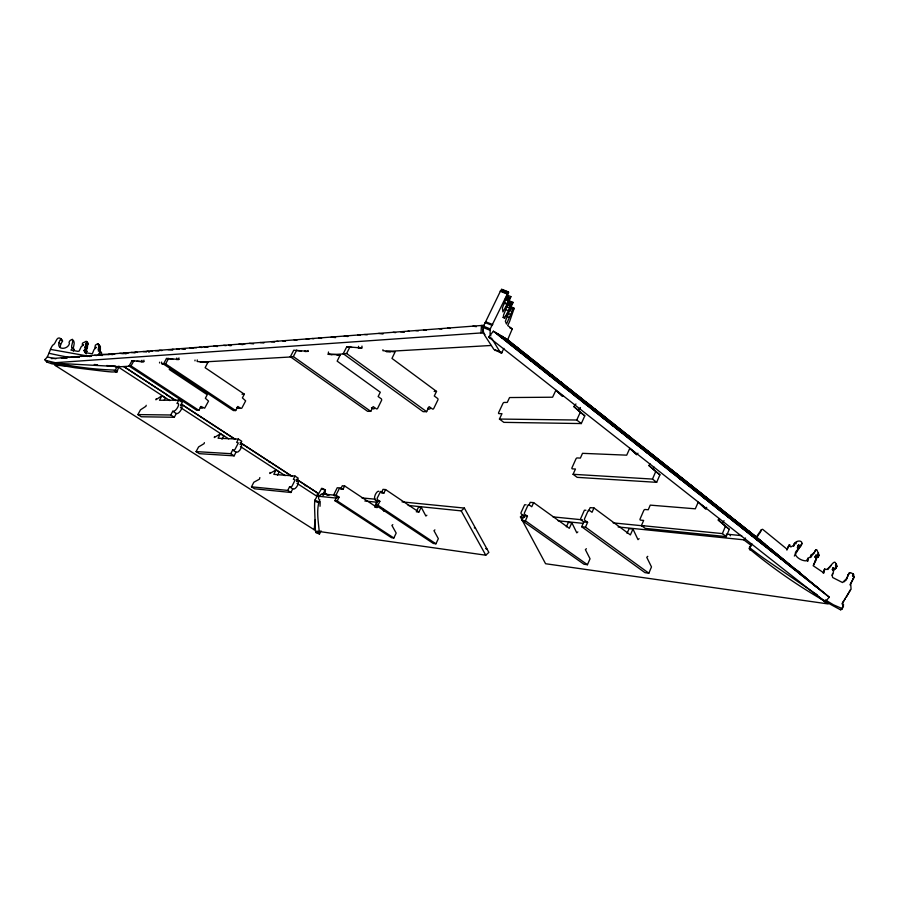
<?xml version="1.0" encoding="UTF-8"?>
<svg xmlns="http://www.w3.org/2000/svg" width="899" height="899" viewBox="0 0 899 899"><rect width="100%" height="100%" fill="white"/><g stroke="black" fill="none" stroke-linecap="round" stroke-linejoin="round"><path stroke-width="1.35" d="M797.312 547.761L798.492 545.12L799.312 545.727L798.413 549.177L799.11 547.435C807.482 539.703 794.177 538.602 793.525 546.221M86.259 353.936L85.675 352.363L86.821 351.531L86.416 348.834L87.282 348.34L87.54 346.463L85.899 343.935L86.81 341.777L86.113 341.373L82.472 343.16L82.315 344.98L83.686 344.856L81.247 346.632L79.112 351.149L77.831 351.34L70.909 350.093L72.684 348.003L71.763 347.497L71.628 346.093L72.561 342.227A3.922 3.326 -35.7 0 0 72.65 341.508C73.212 337.226 67.537 341.609 69.425 343.519C67.841 350.419 53.412 350.745 60.885 338.698C56.188 335.394 56.221 344.002 52.636 345.227C49.4 349.767 49.108 356.071 44.95 359.533L46.86 362.027L51.681 363.769L75.123 367.77L104.329 371.265A241.449 199.713 -27.2 0 0 111.779 371.961L117.05 371.894L118.949 366.073M86.821 351.531C83.292 348.778 86.068 346.89 85.899 343.935M99.654 351.925L100.441 349.318L98.721 347.16L98.957 344.879L97.631 343.856L95.406 345.07L94.811 348.003L96.339 347.306L93.979 349.722L92.316 353.779L84.843 352.633L84.135 350.543L85.281 349.711M73.313 351.104L74.257 349.509L73.28 348.655M98.721 347.16L98.384 351.161L100.171 350.88L101.475 353.633A18.722 15.991 -35.5 0 1 100.879 354.824M325.101 494.248L325.404 489.82L321.786 488.236L314.875 500.159L314.605 503.159A217.682 46.523 -67.9 0 0 314.56 506.901L315.425 531.051L315.965 532.556L319.448 534.096L320.977 530.77M832.924 570.236C835.036 570.056 838.531 565.808 835.755 563.561C834.328 557.65 827.889 572.438 824.832 569.033L823.147 573.09M320.022 506.283L320.19 501.372M319.763 499.541C315.796 510.194 318.696 522.993 319.448 534.096M810.516 557.549L811.235 554.998L814.213 552.559M328.472 352.003L328.371 353.846L340.17 355.026L337.159 361.14L380.299 392.211L378.142 396.549L381.434 398.931L381.727 400.033L377.602 408.404A1.225 1.023 -89.9 0 1 376.232 408.742L373.152 406.562L370.759 411.36L367.612 411.337L290.355 356.746L293.759 350.205L308.042 351.363L308.11 350.475M382.952 349.7L382.895 350.666L395.099 351.936L391.975 358.42L436.521 391.391L434.284 395.998L437.555 398.414A1.135 0.921 89.8 0 1 437.914 399.886L433.711 408.551A1.304 1.056 -89.7 0 1 432.295 408.91L429.126 406.595L426.643 411.686L423.103 411.663L343.227 353.712L346.767 346.767L361.836 347.992L361.982 346.093M159.572 362.96L159.606 362.207M161.64 362.083L161.562 363.578L165.427 363.926M194.982 360.859L195.027 360.061M197.263 359.926L197.173 361.499L207.838 362.477L205.129 367.702L244.337 394.178L242.382 397.897L245.652 400.875L241.797 408.191L240.808 408.404L237.875 406.46L235.707 410.562L233.403 410.551L163.438 364.05L166.495 358.476L178.834 359.443L178.946 357.926M323.494 495.304L323.629 492.978M506.081 297.187C512.756 295.805 507.036 307.593 503.833 302.581M318.572 499.069L318.74 496.282L321.64 493.888L335.507 495.27M480.987 332.945L481.482 325.483L483.977 325.843L483.448 325.337L51.367 358.6M484.932 334.574L482.954 332.81L483.201 329.079M507.238 340.732L512.295 328.843L507.677 325.55L508.171 324.55A30.937 4.877 -68.1 0 0 509.576 321.561L514.082 308.559L510.801 307.155M846.105 579.945L848.948 573.27L850.859 572.798L853.398 574.045L854.05 577.169L850.735 583.833L851.05 589.16L842.565 602.645L843.509 606.038L841.689 609.421L840.486 609.769C808.246 592.801 776.938 571.798 749.024 548.559L751.778 543.558M846.24 579.776L848.948 573.27M100.295 346.643L100.216 348.992M358.566 346.317L358.431 348.205L361.836 347.992M305.031 351.307L305.076 350.666M136.906 361.241L141.806 361.758L141.918 360.308M141.806 361.758L143.806 361.634L143.919 360.184M176.743 358.06L176.631 359.578L178.834 359.443M509.868 308.042L513.172 309.346L506.283 306.716M55.996 363.207L55.176 365.421L314.245 529.781L315.043 520.027M317.448 495.843L317.673 493.057L296.535 479.257M814.314 552.379L815.798 549.727L816.944 549.952L819.101 555.256L817.865 555.312L816.281 558.751L815.629 555.571L816.337 555.324L816.91 556.998L813.179 565.729L823.934 572.978L824.439 569.337M60.233 347.52L60.649 344.362L62.548 341.114L60.862 339.564M509.632 308.042L512.318 302.963L507.868 301.266M325.562 493.967L329.056 495.158M794.278 543.951L793.929 545.154L791.266 546.749L790.435 546.783L789.592 544.749L788.681 545.772A27.161 24.734 19.1 0 0 787.535 548.39L787.221 549.334L762.566 529.253L761.329 529.781L755.913 537.591M794.345 556.054L797.975 549.772L798.233 545.311M797.289 551.514L797.256 550.042M816.91 556.998L816.281 558.751M514.093 308.458L513.172 309.346M314.245 529.781L314.695 527.623M832.002 575.236L832.643 573.483M270.048 472.458L269.812 473.492L276.004 469.975L279.128 471.997L277.488 475.279M798.436 548.233L799.312 545.727M816.258 559.571L813.561 565.168M259.845 477.583L259.463 479.156L253.855 482.235L251.484 486.82L254.597 488.798L290.928 492.483L292.748 488.887C295.906 490.674 300.749 480.718 297.041 481.448M800.874 545.199L798.413 549.177M801.324 545.3L800.177 546.952M214.569 436.532L214.299 437.555L220.401 433.79L223.682 435.925L221.963 439.263M507.497 295.277L510.89 296.614L503.462 315.324L504.406 318.291L510.317 307.256L514.082 308.559M509.812 310.076L505.35 321.28L506.474 324.022L513.149 309.065M757.318 538.759L785.355 560.987M204.376 442.634L204.095 443.634L198.578 446.938L196.094 451.601L199.364 453.68L234.122 455.849L236.032 452.197C239.258 453.399 242.876 445.612 241.303 444.634M46.86 362.027L46.793 360.623M749.89 550.019L750.384 548.289L749.519 546.817M87.428 345.767L88.338 343.62L86.113 341.373M156.224 398.74L155.909 399.774L161.921 395.74L165.371 397.987L164.157 400.246M842.621 607.578L841.689 609.421M503.912 348.374L501.518 353.161L493.911 349.464L484.763 335.406L483.168 330.989L482.909 327.405L500.631 290.725L507.632 293.434L508.665 292.344L502.395 307.952L502.934 311.919L507.665 303.289L507.238 303.918M760.79 531.579L761.329 529.781M850.488 589.62L846.42 596.947M490.82 335.945L490.067 333.754L490.247 328.899L507.632 293.434M146.211 405.292L145.896 406.292L140.48 409.832L137.884 414.585L141.312 416.765L174.282 417.271L176.294 413.551C179.452 414.754 184.891 404.404 180.474 405.786L182.295 402.415L178.777 400.111L159.494 400.269L161.921 395.74M811.235 554.998L811.628 556.301L807.875 558.324L807.145 560.032L807.83 561.358M508.452 300.524L512.924 302.322L509.89 309.885M45.22 360.241C67.964 366.196 92.159 369.455 115.589 370.118L116.488 367.388M832.968 570.55L833.811 568.876L833.317 567.786L833.474 571.82L832.227 575.742L832.676 577.529L842.498 582.518L847.128 578.136M786.883 550.132A27.06 24.644 19.2 0 1 788.03 547.525L789.142 545.03M789.592 544.749L788.49 546.783M854.05 577.169L849.926 584.867M793.603 545.715L794.424 543.715M794.401 544.693L795.076 542.94M795.896 543.85L796.57 542.086M797.548 547.064L798.492 545.12M797.806 546.873L798.84 545.12M798.615 547.48L799.189 545.277M801.335 545.154L802.032 543.389M706.681 507.351L705.378 508.834L698.186 502.204L695.309 508.812L650.247 505.126L648.246 509.755L644.864 509.486L643.931 510.126L640.066 519.015A1.281 0.82 -51.9 0 0 640.515 520.128L643.65 520.431L641.436 525.555L722.391 533.601L725.414 526.297L718.234 520.004L719.492 518.543M641.436 525.555L645.235 528.398L726.257 536.613L729.269 529.32L718.234 520.004M817.09 557.032L818.247 557.166L818.101 556.155M581.687 526.735L585.474 527.129L587.598 522.319L583.811 521.937L581.687 526.735L644.965 572.652L648.831 573.191L651.494 566.932L646.763 557.324L647.774 556.335M807.167 560.358L807.875 558.324M636.807 454.332L629.772 448.376L626.704 455.164L582.507 453.332L580.372 458.085L577.192 457.939A1.157 0.674 -52.1 0 0 576.001 458.827L571.978 467.75A1.326 0.787 -52.3 0 0 572.382 468.862L575.45 469.031L573.079 474.29L577.158 477.347L656.663 482.336L659.9 474.841L648.887 465.513L650.179 463.974M573.079 474.29L652.483 479.077L655.731 471.57L648.887 465.513M810.392 557.436L811.494 554.807M815.798 549.727L813.809 553.559M521.982 520.431L525.376 520.791L527.455 516.24L524.05 515.891L521.982 520.431L583.957 564.235L587.44 564.718L590.047 558.785L585.395 549.649L586.384 548.716M588.71 510.868L590.16 507.62L593.958 507.946L630.368 534.905L632.975 529.05L629.131 528.657L627.041 533.321M593.958 507.946L592.036 512.295L589.115 510.16L588.283 510.418L584.541 518.79A1.202 0.91 -85.1 0 0 584.889 520.341L587.598 522.319M814.865 557.29L815.82 555.267M815.056 556.987L816.067 555.189M816.135 558.717L815.573 557.043L816.337 555.324M817.764 554.537L818.539 552.806M817.787 557.313L818.562 555.593M818.247 557.166L819.101 555.256M562.976 395.515L562.302 396.313L555.897 390.233L552.593 397.212L509.564 397.549L507.261 402.426L504.17 402.437A1.202 0.641 -52.5 0 0 502.968 403.381L498.653 412.54A1.382 0.73 -52.7 0 0 499.001 413.641L501.979 413.664L499.428 419.058L576.765 420.024L580.271 412.304L573.832 406.539L575.944 403.977M499.428 419.058L503.833 422.361L581.305 423.564L584.788 415.844L573.832 406.539M528.826 505.407L530.23 502.327L533.646 502.631L569.303 528.309L571.854 522.757L568.382 522.398L566.348 526.825M533.646 502.631L531.77 506.755L528.927 504.721L528.106 504.957L524.454 512.88A1.146 0.888 -84.9 0 0 524.802 514.352L527.455 516.24M500.732 290.714L501.777 289.635M375.422 504.957L377.962 505.227L379.872 501.305L377.322 501.046L375.422 504.957L433.296 543.446L435.925 543.805L438.341 538.67L433.97 530.691L434.891 529.893M824.832 569.033L823.641 571.011M334.9 500.687L337.237 500.934L339.103 497.181L336.765 496.945L334.9 500.687L391.425 537.658L393.829 537.995L396.189 533.085L391.908 525.432L392.807 524.668M381.884 491.708L383.03 489.348L385.592 489.573L418.867 512.048L421.238 507.25L418.619 506.98L416.844 510.565M381.311 492.888L383.862 493.124L385.592 489.573M835.879 568.46L835.665 566.842M344.665 485.966L342.317 485.752L340.642 489.146L342.98 489.359L344.665 485.966L377.142 507.53L378.299 505.238M832.193 569.595L833.025 567.921M833.317 567.786L832.485 569.46L833.564 567.865M832.89 569.809L833.721 568.134M833.148 570.595L836.913 566.505M835.463 565.707L836.306 564.01M276.004 469.975L273.813 474.346L295.018 476.077L298.187 478.156L296.603 481.414M325.022 494.09L327.933 495.001M834.946 568.853L835.789 567.168M375.332 506.137L377.063 502.71M835.991 567.606L836.834 565.921M251.484 486.82L287.736 490.416L289.557 486.831L291.209 486.977L292.04 486.134L295.13 480.01L293.366 479.336L295.018 476.077M343.227 353.712L346.598 353.509L350.149 346.542M220.401 433.79L218.097 438.24L238.404 439.083L241.741 441.263L240.011 444.578M290.355 356.746L293.344 356.577L296.76 350.014M196.094 451.601L230.762 453.68L232.672 450.028L234.257 450.107L235.088 449.23L238.336 442.993L236.673 442.398L238.404 439.083M170.304 367.489L169.259 369.478L207.253 394.717L205.365 398.268L208.534 401.1L204.669 408.202L200.994 406.438L198.893 410.349L196.802 410.337L129.063 366.028L132.007 360.713L143.806 361.634M137.884 414.585L170.743 414.99L172.754 411.259C175.889 412.45 181.418 402.078 176.957 403.494L178.777 400.111M849.746 572.82L848.049 574.922M239.696 407.854L238.673 408.461L236.909 407.359M163.438 364.05L165.607 363.926L168.675 358.33M129.063 366.028L131.029 365.915L133.985 360.589M202.904 407.764L201.904 408.337L200.196 407.292M852.477 575.708L853.398 574.045M852.679 576.214L853.601 574.551M853.129 578.821L853.994 576.585M322.314 495.034L325.404 489.82M840.486 609.769L842.577 607.881M842.7 606.151L843.588 604.6M315.965 532.556L316.56 531.725M827.889 569.573L828.26 568.955M797.975 549.772C789.513 554.717 803.526 563.167 808.167 560.212L807.898 558.661M844.768 599.611L845.251 598.835M844.195 600.521L841.914 603.881M509.542 298.603L510.89 296.614M512.924 302.322L512.351 302.985M828.631 568.325L830.44 566.584M509.845 307.728L510.306 307.143M749.777 547.469L751.272 545.3M756.801 537.321L758.217 535.287M758.857 534.366L760.149 532.5M509.182 299.052L506.935 298.12M488.618 337.069L493.382 331.225L507.283 339.462L755.508 536.377L829.283 597.206L825.125 601.914L488.618 337.069L490.989 338.372M578.327 410.068L580.439 407.517M653.022 468.761L654.315 467.233M73.37 341.474C75.123 341.699 73.549 346.452 73.246 348.25M722.077 523.016L724.066 520.701M637.953 453.208L636.616 454.759L629.772 448.376M618.141 526.949L743.776 539.816L745.529 538.018M495.124 350.588L495.641 350.093L502.035 352.666M844.082 581.855L845.296 580.709M639.088 538.67L638.009 539.658L632.975 529.05M316.684 531.152L485.775 555.211L488.865 552.391L464.39 508.081L402.033 501.878M820.427 598.037L828.204 603.948L545.581 563.729L520.431 516.936L522.87 514.722M577.843 531.905L576.798 532.849L571.854 522.757M408.146 505.44L461.232 510.879L464.39 508.081M811.999 555.2L813.078 554.458M426.856 515.228L425.879 516.037L421.238 507.25M384.952 510.61L383.997 511.374L382.704 508.969M97.463 343.924L100.497 347.868M810.493 556.717L811.314 556.402M166.641 394.953L175.788 400.594M172.934 399.561L173.586 399.145M231.684 438.094L232.459 437.633M269.116 462.277L269.779 461.906M305.177 485.775L305.896 485.393M124.86 353.813L126.613 353.588M229.796 345.71L231.38 345.564M89.215 356.487L91.249 356.33M148.571 351.925L149.504 351.835M482.954 332.81L51.052 362.994L120.399 366.725L130.198 366.163M305.019 351.554L308.042 351.363M201.567 362.072L291.119 356.948M331.697 354.622L344.295 353.891M386.267 351.487L491.214 345.474M207.838 362.477L200.263 362.117M337.08 355.206L340.17 355.026M183.284 349.273L184.857 349.205M242.011 394.212L244.337 394.178M434.15 391.425L436.521 391.391M55.176 365.421L66.357 365.679M115.263 366.837L118.061 366.893L169.844 400.606M109.195 354.667L98.609 354.307L98.991 353.678A18.778 16.025 -35.4 0 0 99.98 351.812L100.171 350.88M793.75 545.468L794.345 545.558M115.387 366.095L106.655 365.556M162.101 363.926L164.674 364.162M94.271 364.5L97.508 364.814M510.059 297.985L506.609 296.558M327.921 354.285L331.843 354.678M361.836 497.889L375.692 499.271M553.031 516.891L582.383 519.813M613.118 522.87L643.864 525.926M726.325 534.118L741.697 535.647M318.74 496.282L336.9 498.136M364.837 501.001L377.411 502.294M520.431 516.936L524.623 517.363M558.122 520.802L583.249 523.375M386.199 351.565L390.267 351.992M70.942 357.105L73.336 357.353M64.526 357.6L67.47 357.903M61.379 357.836L65.908 358.308M94.429 355.296L96.699 355.532M87.551 355.824L91.024 356.195M84.158 356.083L87.709 356.454M80.798 356.341L81.719 356.442M77.483 356.6L79.449 356.802M74.19 356.847L78.988 357.353M112.308 353.914L114.746 354.184M108.655 354.195L112.78 354.644M97.935 355.026L102.464 355.51M132.007 360.713L134.457 360.982M135.075 352.161L137.446 352.419M131.175 352.464L135.075 352.891M127.31 352.768L128.636 352.902M123.5 353.06L126.017 353.329M119.724 353.341L123.41 353.745M166.495 358.476L172.833 359.162M374.759 507.272L377.142 507.53M416.259 511.767L418.867 512.048M159.438 350.295L161.989 350.576M155.269 350.61L158.876 351.015M151.133 350.925L152.47 351.082M147.043 351.239L149.526 351.52M143.008 351.554L146.627 351.947M181.081 348.621L185.25 349.093M176.653 348.969L179.261 349.262M172.271 349.306L173.451 349.43M167.956 349.632L172.619 350.161M199.342 347.216L201.758 347.497M194.701 347.576L196.454 347.778M190.004 347.935L193.633 348.351M213.782 346.104L217.479 346.531M204.062 346.857L207.894 347.295M238.853 344.182L242.977 344.665M228.627 344.969L231.47 345.295M223.615 345.351L226.076 345.632M260.092 342.541L263.879 342.991M249.338 343.373L253.574 343.868M244.056 343.778L245.056 343.89M297.513 350.655L301.266 351.104M276.791 341.26L278.094 341.418M271.161 341.687L274.656 342.114M294.187 339.923L296.917 340.249M282.522 340.822L285.477 341.171M318.516 338.046L321.584 338.429M312.29 338.53L313.852 338.721M306.177 339.002L308.896 339.328M346.767 346.767L351.947 347.407M331.203 337.069L335.597 337.619M344.25 336.069L347.947 336.529M364.578 334.507L367.208 334.844M357.701 335.035L360.285 335.361M378.648 333.417L383.008 333.99M408.079 331.158L409.281 331.315M400.549 331.731L404.37 332.237M393.133 332.304L395.627 332.63M423.508 329.967L426.16 330.326M415.731 330.562L418.327 330.911M439.42 328.742L441.847 329.068M447.578 328.113L450.107 328.461M472.852 326.168L476.403 326.663M90.012 356.431L50.445 349.385M475.526 528.196L474.29 527.837M485.662 548.592L486.988 549.008M495.439 332.45L582.428 401.471M501.597 289.231L508.497 291.939M501.395 289.467L508.295 292.186M500.867 290.534L507.778 293.254M500.485 290.815L507.396 293.535M500.215 291.242L507.137 293.962M505.541 298.086L508.946 299.434M505.373 298.468L508.778 299.805M506.148 300.008L508.418 300.895M507.834 301.154L512.812 303.064M508.699 301.974L512.048 303.289L508.542 302.008M508.16 302.817L511.497 304.143M507.508 303.525L510.857 304.851M503.845 302.469L510.756 305.076M507.25 304.244L510.598 305.559M507.25 304.581L510.598 305.907M509.643 306.267L514.037 308.121M506.294 306.626L509.643 307.952M508.778 310.211L512.082 311.515M506.081 309.762L508.317 310.638M507.452 313.313L510.834 314.538M506.159 316.088L509.452 317.403M502.631 317.212L504.867 318.1M509.733 327.832L512.295 328.843M485.786 321.864L492.764 324.55M485.067 322.561L492.011 325.337M483.291 326.123L490.247 328.899M482.909 327.405L489.854 330.191M841.363 608.241L833.508 604.836L825.237 599.869M321.426 488.629L325.045 490.213M325.236 493.899L327.832 495.023M314.875 500.159L318.516 501.754M314.661 501.058L318.291 502.653M316.257 532.264L318.583 533.287M704.119 496.057L689.353 484.325M98.396 347.913L100.194 350.194M99.317 345.991L100.115 346.587L97.631 343.856M650.146 453.804L735.685 521.622M501.799 336.215L520.645 351.161M530.118 358.701L520.678 351.194M170.743 414.99L174.282 417.271M230.762 453.68L234.122 455.849M287.736 490.416L290.928 492.483M172.754 411.259L176.294 413.551M232.672 450.028L236.032 452.197M289.557 486.831L292.748 488.887M234.56 439.004L181.295 404.19M240.853 443.095L281.286 469.39M281.949 469.817L291.984 476.346M296.973 479.583L317.673 493.057L316.987 496.349L296.973 483.325M180.441 407.494L228.706 438.903M240.471 446.556L285.208 475.672M675.576 474.56L722.515 511.778M123.871 366.612L175.552 400.325M181.429 404.157L235.459 439.409M240.157 442.477L291.838 476.2M131.029 365.915L198.893 410.349M337.237 500.934L393.829 537.995M166.911 394.773L160.955 390.885M123.804 366.567L160.213 390.402M817.09 594.835L764.285 558.65A359.499 303.559 11.1 0 1 755.227 551.986L750.384 548.289M339.103 497.181L336.586 495.518L336.451 494.214L339.755 487.752L342.98 489.359M336.765 496.945L333.99 494.326L337.226 487.764L338.597 487.797M165.607 363.926L235.707 410.562M377.962 505.227L435.925 543.805M379.872 501.305L377.299 499.574L377.164 498.215L380.558 491.45L383.862 493.124M377.322 501.046C371.377 500.721 376.355 490.315 378.906 491.281M572.045 391.368L571.371 390.863L586.114 403.348M725.437 513.734L729.662 517.127M371.478 407.607L373.074 408.73A1.225 1.023 -89.9 0 0 374.31 408.573M293.344 356.577L370.759 411.36M525.376 520.791L587.44 564.718M524.05 515.891L521.398 514.014A1.135 0.888 -84.9 0 1 521.06 512.542L524.6 504.8L526.106 504.822M752.002 535.096L766.544 546.637M689.342 484.325L678.307 475.459M346.598 353.509L426.643 411.686M585.474 527.129L648.831 573.191M427.688 408.124L428.744 408.899A1.304 1.056 -89.7 0 0 430.16 408.539M583.811 521.937L581.102 519.959A1.202 0.91 -85.1 0 1 580.754 518.42L584.384 510.239L585.934 510.25M582.361 401.37L671.339 471.761M752.811 535.804L722.493 511.745M818.82 588.587L761.723 543.423M743.776 539.816L751.553 545.727M733.258 519.094L764.083 543.479A34.016 0.607 39.4 0 1 765.15 544.322M573.236 392.29L575.113 393.728L506.89 339.507A37.972 0.832 39.2 0 0 505.553 338.44M498.068 334.001L583.013 401.246M576.765 420.024L581.305 423.564M652.483 479.077L656.663 482.336M722.391 533.601L726.257 536.613M675.497 473.222L649.842 452.95M557.661 391.627L563.066 396.324M580.271 412.304L584.788 415.844M655.731 471.57L659.9 474.841M725.414 526.297L729.269 529.32M671.339 471.761L739.832 526.117M561.628 382.581L560.673 381.828L595.374 411.989M639.931 444.702L711.862 501.754M755.508 536.377L712.682 502.406L751.508 535.624M493.382 331.225L829.283 597.206M730.359 516.88L733.269 519.116M730.01 516.61L704.086 495.978M805.257 577.405L766.532 546.637M649.831 452.927L574.955 393.515L576.102 394.65M625.648 434.397L530.095 358.679M815.528 593.969L825.125 601.914M583.024 401.257L626.109 435.386M735.708 521.645L757.329 538.782M739.855 526.129L761.835 543.524M625.67 434.408L650.168 453.826M718.492 507.542L714.424 504.283L729.201 516.723M816.034 586.283L823.36 592.52M800.683 573.629L816.449 587.047M785.524 561.133L809.482 581.529M770.421 548.671L802.447 575.956M756.295 537.04L795.357 570.348M748.519 530.837L788.209 564.684M741.473 525.241L780.995 558.976M734.359 519.6L773.713 553.211M727.179 513.902L766.375 547.39M719.964 508.182L758.97 541.535M705.333 496.574L743.979 529.668M697.916 490.697L736.371 523.634M690.443 484.775L728.718 517.577M682.914 478.796L720.987 511.452M675.318 472.773L713.188 505.283M667.642 466.682L705.299 499.035M659.922 460.558L697.377 492.753M652.135 454.377L689.364 486.415M644.257 448.14L681.273 480.01M635.571 441.24L672.351 472.941M627.536 434.869L664.103 466.412M619.433 428.441L655.787 459.827M611.275 421.968L647.415 453.197M603.015 415.417L638.931 446.477M594.7 408.82L630.39 439.712M586.305 402.156L621.76 432.88M577.855 395.448L613.051 425.991M569.292 388.66L604.252 419.013M551.986 374.928L586.418 404.898M543.21 367.972L577.383 397.74M534.354 360.937L568.247 390.503M525.409 353.846L559.021 383.199M516.386 346.688L549.705 375.827M507.946 340.047L540.31 368.388M504.586 337.867L530.815 360.87M501.889 336.293L521.218 353.262M498.934 334.518L511.553 345.609M495.99 332.765L501.777 337.878M501.518 353.161L500.709 352.419A452.68 63.559 -70.1 0 1 499.282 350.79L491.584 338.136M701.973 505.193L706.097 508.98M626.097 435.386L675.587 474.56M44.95 359.533L46.591 361.319M59.053 342.53L60.649 344.362M60.885 338.698L62.481 340.541M60.952 339.271L62.548 341.114M72.392 347.565L74.246 349.835M72.223 339.238L73.785 341.081M84.135 350.543L85.675 352.363M85.09 349.868L86.63 351.689M84.281 350.082L85.81 351.902M84.888 347.003L86.484 348.79M85.596 345.98L87.293 348.127M85.753 346.508L87.282 348.34M85.405 346.924L86.933 348.756M86.81 341.777L88.293 343.766M114.398 370.478L115.859 372.253M98.182 349.149L101.688 353.049M115.589 370.118L117.05 371.894M98.811 346.261L100.306 348.093M98.8 346.373L100.463 348.621M98.946 347.486L100.441 349.318M98.362 344.07L100.486 346.823M333.978 495.158L334.462 495.978M461.232 510.879L485.775 555.211M729.786 534.5L730.404 535.793M815.326 560.47L815.494 561.268M69.897 357.454A362.196 290.86 -24.5 0 1 48.995 353.24M55.895 358.78A401.774 320.213 -23.7 0 1 47.95 357.105M830.867 565.954A5.72 5.192 20.6 0 1 831.26 565.55M800.121 572.416A555.009 446.118 10.5 0 1 794.458 568.584"/></g></svg>
